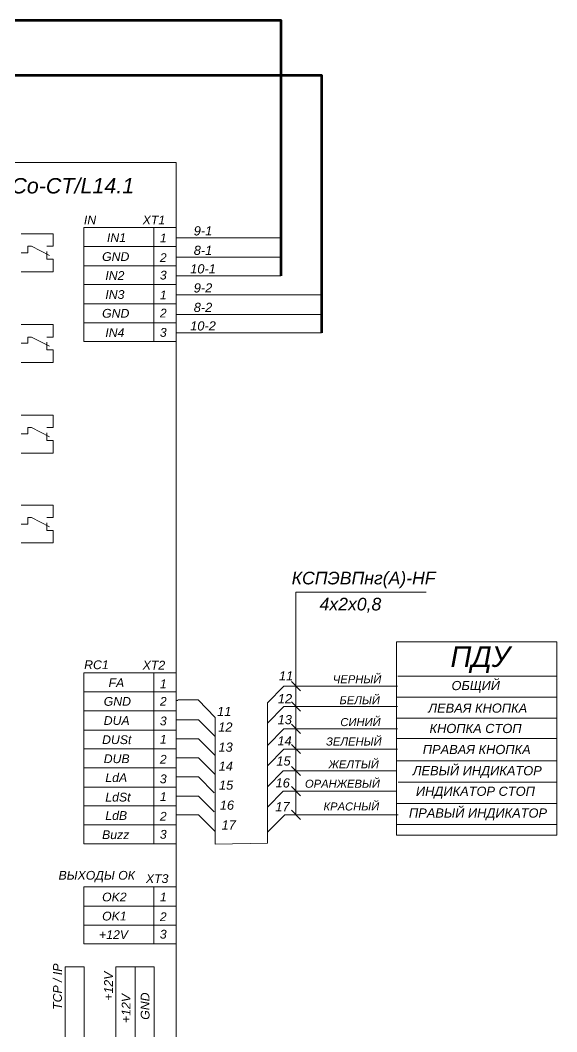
# Model space of a CAD drawing. Header units: millimetres. Extents: x -197802 to 287448, y -91833 to 122858.
# Drawn here: x 104767 to 117241, y 99341 to 122849 of the extents above; entities that cross this region are included whole.
import ezdxf

# ---------------------------------------------------------------- set-up
doc = ezdxf.new("R2010")
doc.units = ezdxf.units.MM
doc.layers.add('СКУД', color=7, linetype='Continuous')
doc.styles.get("Standard").update_dxf_attribs({"font": 'arial.ttf'})

msp = doc.modelspace()

# ---------------------------------------------------------------- linework, layer by layer
at = {"layer": 'СКУД', "color": 18, "lineweight": 18, "true_color": 0x000000}
for p, q in [((112042, 109560), (114206, 109560)), ((111072, 107478), (111284, 107266)), ((111072, 107007), (111284, 106795)), ((111072, 106488), (111284, 106276)), ((111072, 106017), (111284, 105805)), ((111072, 105509), (111284, 105296)), ((111072, 105038), (111284, 104826)), ((111072, 104488), (111284, 104276))]:
    msp.add_line(p, q, dxfattribs=at)
at = {"layer": 'СКУД', "color": 7, "lineweight": 15}
for p, q in [((117009, 107608), (117241, 107608)), ((108429, 107041), (108392, 107041)), ((108900, 107055), (108429, 107055)), ((116942, 107118), (117241, 107118)), ((116942, 106628), (117241, 106628)), ((116942, 106157), (117241, 106157)), ((116942, 105638), (117241, 105638)), ((117016, 105138), (117241, 105138)), ((116981, 104648), (117241, 104648)), ((116981, 104158), (117241, 104158))]:
    msp.add_line(p, q, dxfattribs=at)
at = {"layer": 'СКУД', "color": 7, "lineweight": 20}
for p, q in [((108395, 106590), (108914, 106590)), ((109297, 103995), (109297, 106649)), ((108395, 106145), (108914, 106145)), ((108395, 105708), (108914, 105708)), ((108395, 105263), (108914, 105263)), ((108395, 104818), (108914, 104818)), ((108395, 104382), (108914, 104382))]:
    msp.add_line(p, q, dxfattribs=at)
at = {"layer": 'СКУД', "lineweight": 53}
for points in [[(100075, 122849), (110826, 122849), (110826, 116910)], [(96928, 121575), (111767, 121575), (111767, 115583)]]:
    msp.add_lwpolyline(points, dxfattribs=at)
at = {"layer": 'СКУД', "color": 7, "lineweight": 18}
for points in [[(108395, 119539), (102507, 119539)], [(108395, 98702), (108395, 119539)], [(106247, 117589), (106247, 118034)], [(106247, 118034), (108395, 118034)], [(107876, 118034), (107876, 117589)], [(105536, 117887), (104791, 117887)], [(105536, 117596), (105536, 117887)], [(104945, 117596), (104945, 117442)], [(105031, 117596), (104945, 117596)], [(105031, 117596), (104945, 117596)], [(105450, 117382), (105031, 117596)], [(105382, 117596), (105536, 117596)], [(105382, 117596), (105536, 117596)], [(106247, 117144), (106247, 117589)], [(106247, 117589), (108395, 117589)], [(107876, 117589), (107876, 117144)], [(104945, 117442), (104791, 117442)], [(105382, 117296), (105382, 117476)], [(105382, 117296), (105536, 117296)], [(105382, 117296), (105536, 117296)], [(105536, 117296), (105536, 117005)], [(108395, 117144), (106247, 117144)], [(106247, 116707), (106247, 117144)], [(107876, 117144), (107876, 116707)], [(105536, 117005), (104791, 117005)], [(108395, 116707), (106247, 116707)], [(106247, 116262), (106247, 116707)], [(107876, 116707), (107876, 116262)], [(106247, 115817), (106247, 116262)], [(106247, 116262), (108395, 116262)], [(107876, 116262), (107876, 115817)], [(105536, 115778), (104791, 115778)], [(105536, 115487), (105536, 115778)], [(108395, 115817), (106247, 115817)], [(106247, 115381), (106247, 115817)], [(107876, 115817), (107876, 115381)], [(104945, 115487), (104945, 115341)], [(105031, 115487), (104945, 115487)], [(105031, 115487), (104945, 115487)], [(105450, 115273), (105031, 115487)], [(105382, 115487), (105536, 115487)], [(105382, 115487), (105536, 115487)], [(104945, 115341), (104791, 115341)], [(105382, 115187), (105382, 115367)], [(106247, 115381), (108395, 115381)], [(105382, 115187), (105536, 115187)], [(105382, 115187), (105536, 115187)], [(105536, 115187), (105536, 114896)], [(105536, 114896), (104791, 114896)], [(105536, 113673), (104791, 113673)], [(105536, 113382), (105536, 113673)], [(104945, 113382), (104945, 113236)], [(105031, 113382), (104945, 113382)], [(105031, 113382), (104945, 113382)], [(105450, 113168), (105031, 113382)], [(105382, 113382), (105536, 113382)], [(105382, 113382), (105536, 113382)], [(104945, 113236), (104791, 113236)], [(105382, 113082), (105382, 113262)], [(105382, 113082), (105536, 113082)], [(105382, 113082), (105536, 113082)], [(105536, 113082), (105536, 112791)], [(105536, 112791), (104791, 112791)], [(105536, 111581), (104791, 111581)], [(105536, 111290), (105536, 111581)], [(104945, 111290), (104945, 111136)], [(105031, 111290), (104945, 111290)], [(105031, 111290), (104945, 111290)], [(105450, 111076), (105031, 111290)], [(105382, 111290), (105536, 111290)], [(105382, 111290), (105536, 111290)], [(104945, 111136), (104791, 111136)], [(105382, 110990), (105382, 111170)], [(105382, 110990), (105536, 110990)], [(105382, 110990), (105536, 110990)], [(105536, 110990), (105536, 110700)], [(105536, 110700), (104791, 110700)], [(113516, 108402), (113516, 103913)], [(113516, 108402), (117241, 108402)], [(117241, 108402), (117241, 103913)], [(108395, 107680), (106247, 107680)], [(106247, 107243), (106247, 107680)], [(107876, 107680), (107876, 107243)], [(106247, 106798), (106247, 107243)], [(106247, 107243), (108395, 107243)], [(107876, 107243), (107876, 106798)], [(106247, 106353), (106247, 106798)], [(106247, 106798), (108395, 106798)], [(107876, 106798), (107876, 106353)], [(108395, 106353), (106247, 106353)], [(106247, 105917), (106247, 106353)], [(107876, 106353), (107876, 105917)], [(108395, 105917), (106247, 105917)], [(106247, 105472), (106247, 105917)], [(107876, 105917), (107876, 105472)], [(106247, 105027), (106247, 105472)], [(106247, 105472), (108395, 105472)], [(107876, 105472), (107876, 105027)], [(108395, 105027), (106247, 105027)], [(106247, 104591), (106247, 105027)], [(107876, 105027), (107876, 104591)], [(106247, 104154), (106247, 104591)], [(106247, 104591), (108395, 104591)], [(107876, 104591), (107876, 104154)], [(108395, 104154), (106247, 104154)], [(106247, 103709), (106247, 104154)], [(107876, 104154), (107876, 103709)], [(113555, 103913), (113516, 103913)], [(113555, 103913), (117241, 103913)], [(106247, 103709), (108395, 103709)], [(106247, 102262), (106247, 102707)], [(106247, 102707), (108395, 102707)], [(107876, 102707), (107876, 102262)], [(108395, 102262), (106247, 102262)], [(106247, 101817), (106247, 102262)], [(107876, 102262), (107876, 101817)], [(106247, 101381), (106247, 101817)], [(106247, 101817), (108395, 101817)], [(107876, 101817), (107876, 101381)], [(108395, 101381), (106247, 101381)], [(105808, 100850), (106253, 100850)], [(105808, 98702), (105808, 100850)], [(106253, 100850), (106253, 98702)], [(106992, 100850), (107437, 100850)], [(106992, 98702), (106992, 100850)], [(107437, 100850), (107882, 100850)], [(107437, 98702), (107437, 100850)], [(107882, 100850), (107882, 98702)]]:
    msp.add_lwpolyline(points, dxfattribs=at)
at = {"layer": 'СКУД', "color": 7, "lineweight": 20}
for points in [[(110826, 117793), (108395, 117793)], [(110826, 117340), (108395, 117340)], [(110826, 116910), (108395, 116910)], [(111767, 116466), (108395, 116466)], [(111767, 116013), (108395, 116013)], [(111767, 115583), (108395, 115583)], [(110514, 106985), (110897, 107372)], [(109297, 106648), (108900, 107055)], [(110514, 106985), (110514, 103724), (109297, 103701), (109297, 103995)], [(110514, 106514), (110897, 106901)], [(110897, 106901), (113534, 106901)], [(109297, 106203), (108914, 106590)], [(110514, 105995), (110897, 106382)], [(109297, 105758), (108914, 106145)], [(110514, 105524), (110897, 105911)], [(109297, 105321), (108914, 105708)], [(110514, 105034), (110879, 105403)], [(109279, 104895), (108914, 105263)], [(110514, 104563), (110879, 104932)], [(109279, 104450), (108914, 104818)], [(109297, 103995), (108914, 104382)], [(110514, 103976), (110917, 104382)]]:
    msp.add_lwpolyline(points, dxfattribs=at)
at = {"layer": 'СКУД', "color": 18, "lineweight": 18, "true_color": 0x000000}
msp.add_lwpolyline([(111178, 104382), (111178, 109560), (114206, 109560)], dxfattribs=at)
at = {"layer": 'СКУД', "color": 7, "lineweight": 15}
for points in [[(113543, 107608), (117009, 107608)], [(113516, 107118), (116942, 107118)], [(113516, 106628), (116942, 106628)], [(113516, 106157), (116942, 106157)], [(113516, 105638), (116942, 105638)], [(113551, 105138), (117016, 105138)], [(113516, 104648), (116981, 104648)], [(113516, 104158), (116981, 104158)]]:
    msp.add_lwpolyline(points, dxfattribs=at)
at = {"layer": 'СКУД', "color": 18, "lineweight": 20, "true_color": 0x000000}
msp.add_lwpolyline([(110897, 107372), (113534, 107372)], dxfattribs=at)
at = {"layer": 'СКУД', "color": 5, "lineweight": 20}
msp.add_lwpolyline([(110897, 106382), (113534, 106382)], dxfattribs=at)
at = {"layer": 'СКУД', "color": 3, "lineweight": 20}
msp.add_lwpolyline([(110897, 105911), (113534, 105911)], dxfattribs=at)
at = {"layer": 'СКУД', "color": 40, "lineweight": 20, "true_color": 0xf8d731}
msp.add_lwpolyline([(110879, 105403), (113516, 105403)], dxfattribs=at)
at = {"layer": 'СКУД', "color": 30, "lineweight": 20, "true_color": 0xf26722}
msp.add_lwpolyline([(110879, 104932), (113516, 104932)], dxfattribs=at)
at = {"layer": 'СКУД', "color": 1, "lineweight": 20}
msp.add_lwpolyline([(110917, 104382), (113553, 104382)], dxfattribs=at)

# ---------------------------------------------------------------- texts
at = {"layer": 'СКУД', "color": 7, "lineweight": 18, "attachment_point": 7}
for s, insert, char_height, width in [('{\\fArial|b0|i1|c204|p34;PERCo-CT/L14.1}', (103533, 118818), 357.29, 3823.96), ('{\\fArial|b0|i1|c204|p34;RC1}', (106253, 107765), 204.17, 32.01)]:
    msp.add_mtext(s, dxfattribs=dict(at, insert=insert, char_height=char_height, width=width))
at = {"layer": 'СКУД', "color": 7, "lineweight": 18, "char_height": 204.17, "attachment_point": 7}
for s, insert in [('\\fArial|b0|i1|c0|p34;\\W1;IN', (106247, 118105)), ('\\fArial|b0|i1|c0|p34;\\W1;XT1', (107614, 118105)), ('\\fArial|b0|i1|c0|p34;\\W1;IN1', (106783, 117696)), ('\\fArial|b0|i1|c0|p34;\\W1;1', (108013, 117688)), ('\\fArial|b0|i1|c0|p34;\\W1;GND', (106670, 117251)), ('\\fArial|b0|i1|c0|p34;\\W1;2', (108013, 117230)), ('\\fArial|b0|i1|c0|p34;\\W1;IN2', (106745, 116814)), ('\\fArial|b0|i1|c0|p34;\\W1;3', (108013, 116821)), ('\\fArial|b0|i1|c0|p34;\\W1;IN3', (106745, 116369)), ('\\fArial|b0|i1|c0|p34;\\W1;1', (108013, 116363)), ('\\fArial|b0|i1|c0|p34;\\W1;GND', (106670, 115933)), ('\\fArial|b0|i1|c0|p34;\\W1;2', (108013, 115941)), ('\\fArial|b0|i1|c0|p34;\\W1;IN4', (106745, 115488)), ('\\fArial|b0|i1|c0|p34;\\W1;3', (108013, 115490)), ('\\fArial|b0|i1|c0|p34;\\W1;XT2', (107614, 107759)), ('\\fArial|b0|i1|c0|p34;\\W1;FA', (106820, 107350)), ('\\fArial|b0|i1|c0|p34;\\W1;1', (108013, 107326)), ('\\fArial|b0|i1|c0|p34;\\W1;GND', (106708, 106914)), ('\\fArial|b0|i1|c0|p34;\\W1;2', (108013, 106917)), ('\\fArial|b0|i1|c0|p34;\\W1;DUA', (106708, 106469)), ('\\fArial|b0|i1|c0|p34;\\W1;3', (108013, 106459)), ('\\fArial|b0|i1|c0|p34;\\W1;DUSt', (106670, 106024)), ('\\fArial|b0|i1|c0|p34;\\W1;1', (108013, 106037)), ('\\fArial|b0|i1|c0|p34;\\W1;DUB', (106708, 105581)), ('\\fArial|b0|i1|c0|p34;\\W1;2', (108013, 105571)), ('\\fArial|b0|i1|c0|p34;\\W1;LdA', (106745, 105142)), ('\\fArial|b0|i1|c0|p34;\\W1;3', (108013, 105113)), ('\\fArial|b0|i1|c0|p34;\\W1;LdSt', (106745, 104689)), ('\\fArial|b0|i1|c0|p34;\\W1;1', (108013, 104704)), ('\\fArial|b0|i1|c0|p34;\\W1;LdB', (106745, 104261)), ('\\fArial|b0|i1|c0|p34;\\W1;2', (108013, 104246)), ('\\fArial|b0|i1|c0|p34;\\W1;Buzz', (106670, 103816)), ('\\fArial|b0|i1|c0|p34;\\W1;3', (108013, 103824)), ('\\fArial|b0|i1|c0|p34;\\W1;ВЫХОДЫ ОК', (105657, 102816)), ('\\fArial|b0|i1|c0|p34;\\W1;XT3', (107689, 102795)), ('\\fArial|b0|i1|c0|p34;\\W1;OK2', (106670, 102368)), ('\\fArial|b0|i1|c0|p34;\\W1;1', (108013, 102370)), ('\\fArial|b0|i1|c0|p34;\\W1;OK1', (106670, 101924)), ('\\fArial|b0|i1|c0|p34;\\W1;2', (108013, 101912)), ('\\fArial|b0|i1|c0|p34;\\W1;+12V', (106599, 101496)), ('\\fArial|b0|i1|c0|p34;\\W1;3', (108013, 101503))]:
    msp.add_mtext(s, dxfattribs=dict(at, insert=insert))
at = {"layer": 'СКУД', "color": 7}
for s, insert, char_height, attachment_point in [('{\\fArial|b0|i1|c204|p34;9-1}', (109016, 117845), 213.3, 8), ('{\\fArial|b0|i1|c204|p34;8-1}', (109016, 117392), 213.3, 8), ('{\\fArial|b0|i1|c204|p34;10-1}', (109016, 116962), 213.3, 8), ('{\\fArial|b0|i1|c204|p34;9-2}', (109016, 116519), 213.3, 8), ('{\\fArial|b0|i1|c204|p34;10-2}', (109016, 115636), 213.3, 8), ('{\\fArial|b0|i1|c204|p34;КСПЭВПнг(А)-HF}', (111077, 109650), 293.39, 7), ('{\\fArial|b0|i1|c204|p34;4х2х0,8}', (111726, 109078), 293.39, 7), ('\\fArial|b0|i1|c0|p34;\\W1;ПДУ', (114770, 107681), 479.92, 7), ('\\fArial|b0|i1|c0|p34;\\W1;ЧЕРНЫЙ', (112033, 107441), 186.63, 7), ('\\fArial|b0|i1|c0|p34;\\W1;ОБЩИЙ', (114793, 107219), 213.3, 7), ('\\fArial|b0|i1|c0|p34;\\W1;БЕЛЫЙ', (112189, 106951), 186.63, 7), ('{\\fArial|b0|i1|c204|p34;12}', (110756, 106976), 213.3, 7), ('\\fArial|b0|i1|c0|p34;\\W1;ЛЕВАЯ КНОПКА', (114254, 106753), 213.3, 7), ('{\\fArial|b0|i1|c204|p34;11}', (109675, 106679), 213.3, 9), ('{\\fArial|b0|i1|c204|p34;12}', (109702, 106316), 213.3, 9), ('{\\fArial|b0|i1|c204|p34;13}', (110752, 106486), 213.3, 7), ('\\fArial|b0|i1|c0|p34;\\W1;СИНИЙ', (112209, 106442), 186.63, 7), ('\\fArial|b0|i1|c0|p34;\\W1;КНОПКА СТОП', (114282, 106280), 213.3, 7), ('{\\fArial|b0|i1|c204|p34;13}', (109707, 105846), 213.3, 9), ('{\\fArial|b0|i1|c204|p34;14}', (110747, 105996), 213.3, 7), ('\\fArial|b0|i1|c0|p34;\\W1;ЗЕЛЕНЫЙ', (111876, 105991), 186.63, 7), ('\\fArial|b0|i1|c0|p34;\\W1;ПРАВАЯ КНОПКА', (114125, 105791), 213.3, 7), ('{\\fArial|b0|i1|c204|p34;14}', (109712, 105408), 213.3, 9), ('{\\fArial|b0|i1|c204|p34;15}', (110722, 105525), 213.3, 7), ('\\fArial|b0|i1|c0|p34;\\W1;ЖЕЛТЫЙ', (111935, 105461), 186.63, 7), ('\\fArial|b0|i1|c0|p34;\\W1;ЛЕВЫЙ ИНДИКАТОР', (113892, 105240), 213.3, 7), ('{\\fArial|b0|i1|c204|p34;15}', (109718, 104964), 213.3, 9), ('{\\fArial|b0|i1|c204|p34;16}', (110703, 105015), 213.3, 7), ('\\fArial|b0|i1|c0|p34;\\W1;ОРАНЖЕВЫЙ', (111386, 105010), 186.63, 7), ('\\fArial|b0|i1|c0|p34;\\W1;ИНДИКАТОР СТОП', (113967, 104762), 213.3, 7), ('{\\fArial|b0|i1|c204|p34;16}', (109738, 104498), 213.3, 9), ('{\\fArial|b0|i1|c204|p34;17}', (110698, 104466), 213.3, 7), ('\\fArial|b0|i1|c0|p34;\\W1;КРАСНЫЙ', (111817, 104481), 186.63, 7), ('\\fArial|b0|i1|c0|p34;\\W1;ПРАВЫЙ ИНДИКАТОР', (113804, 104256), 213.3, 7), ('{\\fArial|b0|i1|c204|p34;17}', (109780, 104041), 213.3, 9)]:
    msp.add_mtext(s, dxfattribs=dict(at, insert=insert, char_height=char_height, attachment_point=attachment_point))
at = {"layer": 'СКУД', "color": 7, "char_height": 213.3}
for s, insert, width, attachment_point in [('{\\fArial|b0|i1|c204|p34;8-2}', (109016, 116066), 85.39, 8), ('{\\fArial|b0|i1|c204|p34;11}', (110781, 107505), 98.79, 7)]:
    msp.add_mtext(s, dxfattribs=dict(at, insert=insert, width=width, attachment_point=attachment_point))
at = {"layer": 'СКУД', "color": 7, "lineweight": 18, "char_height": 204.17, "attachment_point": 7, "rotation": 90}
for s, insert in [('\\fArial|b0|i1|c0|p34;\\W1;TCP / IP', (105737, 99850)), ('\\fArial|b0|i1|c0|p34;\\W1;+12V', (106921, 100064)), ('\\fArial|b0|i1|c0|p34;\\W1;+12V', (107330, 99545)), ('\\fArial|b0|i1|c0|p34;\\W1;GND', (107775, 99620))]:
    msp.add_mtext(s, dxfattribs=dict(at, insert=insert))

doc.saveas('drawing.dxf')
